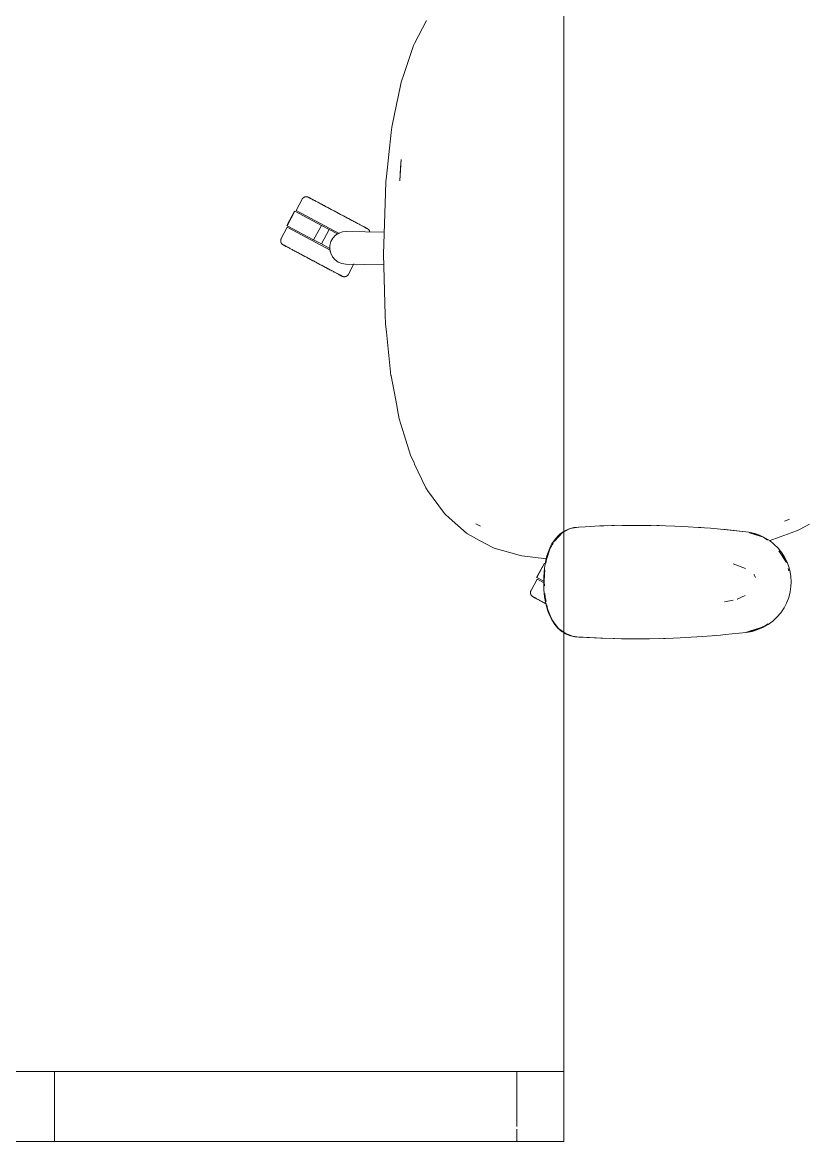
# Model space of a CAD drawing. Header units: millimetres. Extents: x 155927 to 326028, y -36033 to 97293.
# Drawn here: x 203941 to 204611, y 10694 to 11649 of the extents above; entities that cross this region are included whole.
import ezdxf

# ---------------------------------------------------------------- set-up
doc = ezdxf.new("R2010")
doc.units = ezdxf.units.MM
doc.header["$MEASUREMENT"] = 0
doc.layers.add('G-IMPT', color=8, linetype='CONTINUOUS', lineweight=9)
doc.layers.add('I-FURN', color=8, linetype='CONTINUOUS', lineweight=9)

msp = doc.modelspace()

# ---------------------------------------------------------------- linework, layer by layer
at = {"layer": 'G-IMPT'}
for p, q in [((204286.22, 11650.87), (204275.93, 11631.37)), ((204275.93, 11631.37), (204275.05, 11629.71)), ((204266.9, 11605.62), (204275.05, 11629.71)), ((204266.9, 11605.62), (204264.39, 11598.18)), ((204261.52, 11584.36), (204264.39, 11598.18)), ((204260.75, 11580.68), (204261.52, 11584.36)), ((204260.75, 11580.68), (204256.4, 11559.74)), ((204251.79, 11517.87), (204255.91, 11555.32)), ((204256.4, 11559.74), (204255.91, 11555.32)), ((204263.18, 11514.04), (204264.43, 11532.32)), ((204264.43, 11532.32), (204263.82, 11525.37)), ((204251.79, 11517.87), (204251.3, 11513.5)), ((204263.18, 11514.04), (204263.82, 11525.37)), ((204250.98, 11503.56), (204251.3, 11513.5)), ((204250.98, 11503.56), (204249.28, 11451.38)), ((204249.28, 11451.38), (204250.89, 11399.21)), ((204250.89, 11399.21), (204251.12, 11391.95)), ((204251.85, 11384.89), (204251.12, 11391.95)), ((204255.67, 11347.9), (204251.85, 11384.89)), ((204255.67, 11347.9), (204255.76, 11347.43)), ((204260.63, 11322.06), (204255.76, 11347.43)), ((204260.63, 11322.06), (204261.33, 11318.39)), ((204262.79, 11310.79), (204261.33, 11318.39)), ((204266.98, 11297.18), (204262.79, 11310.79)), ((204272.3, 11279.91), (204266.98, 11297.18)), ((204272.3, 11279.91), (204275.49, 11273.14)), ((204275.93, 11272.23), (204275.49, 11273.14)), ((204285.19, 11252.58), (204275.93, 11272.23)), ((204285.19, 11252.58), (204285.62, 11251.87)), ((204286.56, 11250.3), (204285.62, 11251.87)), ((204287.02, 11249.53), (204286.56, 11250.3)), ((204287.02, 11249.53), (204301.59, 11230.03)), ((204301.59, 11230.03), (204302.31, 11229.06)), ((204305.57, 11226.19), (204302.31, 11229.06)), ((204305.57, 11226.19), (204320.36, 11213.18)), ((204328.32, 11221.2), (204332.21, 11219.24)), ((204328.32, 11221.2), (204330.62, 11220.02)), ((204596.25, 11225.16), (204591.79, 11223.53)), ((204591.79, 11223.53), (204595.67, 11224.9)), ((204596.25, 11225.16), (204595.67, 11224.9)), ((204613.19, 11220.82), (204605.29, 11216.68)), ((204320.36, 11213.18), (204321.02, 11212.59)), ((204331.46, 11207.01), (204321.02, 11212.59)), ((204330.62, 11220.02), (204332.21, 11219.24)), ((204395.37, 11206.44), (204402.27, 11213.83)), ((204399.06, 11211.52), (204396.2, 11208.47)), ((204396.51, 11207.75), (204399.86, 11211.6)), ((204396.57, 11208.53), (204402.27, 11213.83)), ((204399.06, 11211.52), (204400.38, 11212.65)), ((204402.27, 11213.83), (204399.86, 11211.6)), ((204403.24, 11214.61), (204400.38, 11212.65)), ((204404.51, 11214.94), (204403.24, 11214.31)), ((204403.6, 11214.86), (204407.93, 11216.84)), ((204404.51, 11214.94), (204408.77, 11217.04)), ((204411.88, 11217.91), (204407.93, 11216.84)), ((204408.77, 11217.04), (204416.12, 11218.41)), ((204415.89, 11218.41), (204411.88, 11217.91)), ((204421.56, 11218.69), (204415.89, 11218.41)), ((204421.56, 11218.69), (204434.12, 11219.31)), ((204437.66, 11219.43), (204434.12, 11219.31)), ((204453.33, 11219.81), (204437.66, 11219.43)), ((204441.06, 11219.49), (204444.39, 11219.63)), ((204446.6, 11219.63), (204444.39, 11219.63)), ((204453.33, 11219.81), (204457.84, 11219.86)), ((204457.84, 11219.86), (204472.56, 11219.86)), ((204478.03, 11219.78), (204472.56, 11219.86)), ((204478.03, 11219.78), (204490.33, 11219.49)), ((204484.8, 11219.65), (204482.72, 11219.65)), ((204486.46, 11219.57), (204484.8, 11219.65)), ((204498.21, 11219.19), (204490.33, 11219.49)), ((204498.21, 11219.19), (204509.52, 11218.65)), ((204518.39, 11218.09), (204509.52, 11218.65)), ((204518.39, 11218.09), (204528.68, 11217.36)), ((204520.43, 11217.96), (204518.53, 11218.05)), ((204520.43, 11217.96), (204521.85, 11217.82)), ((204540.07, 11216.38), (204528.68, 11217.36)), ((204561.51, 11214.03), (204538.56, 11216.48)), ((204538.56, 11216.48), (204558.69, 11214.36)), ((204561.51, 11214.03), (204540.07, 11216.38)), ((204561.51, 11214.03), (204558.69, 11214.36)), ((204561.51, 11214.03), (204566.47, 11212.87)), ((204561.59, 11213.81), (204564.64, 11213.23)), ((204573.86, 11209.63), (204562.01, 11213.44)), ((204571.16, 11210.53), (204562.01, 11213.44)), ((204564.64, 11213.23), (204573.86, 11209.63)), ((204570.6, 11211.42), (204566.47, 11212.87)), ((204575.19, 11209.23), (204570.6, 11211.42)), ((204578.62, 11206.62), (204597.56, 11213.57)), ((204597.56, 11213.57), (204603.53, 11215.76)), ((204605.29, 11216.68), (204603.53, 11215.76)), ((204342.69, 11200.99), (204331.46, 11207.01)), ((204390.74, 11199.01), (204392.95, 11203.65)), ((204391.6, 11200.23), (204393.07, 11202.68)), ((204392.95, 11203.65), (204393.75, 11205.02)), ((204393.35, 11203.15), (204394.21, 11204.59)), ((204396.2, 11208.47), (204393.75, 11205.02)), ((204394.68, 11205.38), (204396.57, 11208.53)), ((204395.37, 11206.44), (204396.19, 11207.39)), ((204573.86, 11209.63), (204571.16, 11210.53)), ((204573.86, 11209.63), (204577.44, 11207.21)), ((204575.19, 11209.23), (204579.51, 11206.5)), ((204582.82, 11203.88), (204579.51, 11206.5)), ((204586.42, 11200.33), (204582.82, 11203.88)), ((204343.81, 11200.4), (204342.69, 11200.99)), ((204365.15, 11194.39), (204343.81, 11200.4)), ((204365.15, 11194.39), (204367.41, 11193.75)), ((204388.69, 11191.34), (204367.41, 11193.75)), ((204389, 11193.92), (204388.02, 11189.99)), ((204388.57, 11190.83), (204391.6, 11200.23)), ((204389, 11193.92), (204390.74, 11199.01)), ((204586.42, 11200.33), (204589.61, 11196.36)), ((204593.47, 11188.2), (204587.15, 11198.15)), ((204591.31, 11191.88), (204587.15, 11198.15)), ((204591.88, 11192.81), (204589.61, 11196.36)), ((204593.47, 11188.2), (204591.31, 11191.88)), ((204594.12, 11188.3), (204591.88, 11192.81)), ((204386.33, 11175.92), (204386.9, 11183.23)), ((204388.02, 11189.99), (204386.9, 11183.23)), ((204388.11, 11187.54), (204388.57, 11190.83)), ((204547.99, 11187.13), (204558.42, 11182.98)), ((204594.12, 11188.3), (204595.83, 11183.53)), ((204595.03, 11183.09), (204595.65, 11181.06)), ((204596.4, 11181.4), (204595.83, 11183.53)), ((204386.33, 11175.92), (204386.24, 11171.41)), ((204386.85, 11178.58), (204386.62, 11171.41)), ((204386.85, 11178.58), (204387.24, 11181.36)), ((204565.94, 11177.46), (204565.64, 11177.91)), ((204566.96, 11175.24), (204565.94, 11177.46)), ((204597.27, 11176.45), (204596.4, 11181.4)), ((204597.57, 11171.41), (204597.27, 11176.45)), ((204386.24, 11171.41), (204386.42, 11165.07)), ((204386.99, 11158.92), (204386.42, 11165.07)), ((204386.81, 11168.3), (204386.62, 11171.41)), ((204596.75, 11163.05), (204595.49, 11158.18)), ((204596.75, 11163.05), (204597.4, 11167.56)), ((204597.57, 11171.41), (204597.4, 11167.56)), ((204386.99, 11158.92), (204387.99, 11152.99)), ((204387.4, 11158.58), (204387.2, 11161.79)), ((204388.17, 11154.83), (204387.4, 11158.58)), ((204540.49, 11154.43), (204547.93, 11156)), ((204558.32, 11160.03), (204551.54, 11156.76)), ((204551.82, 11156.84), (204551.54, 11156.76)), ((204591.47, 11149.31), (204593.66, 11153.47)), ((204593.66, 11153.47), (204595.49, 11158.18)), ((204389.42, 11147.51), (204387.99, 11152.99)), ((204389.44, 11148.62), (204388.73, 11152.09)), ((204389.42, 11147.51), (204391, 11143.18)), ((204389.44, 11148.62), (204391.77, 11143)), ((204588.64, 11145.14), (204585.31, 11141.31)), ((204591.47, 11149.31), (204588.64, 11145.14)), ((204392.99, 11139.1), (204391, 11143.18)), ((204393.61, 11138.61), (204391.77, 11143)), ((204392.99, 11139.1), (204395.64, 11135.05)), ((204398.83, 11131.82), (204393.61, 11138.61)), ((204395.64, 11135.05), (204398.31, 11132.02)), ((204573.35, 11132.63), (204577.79, 11135.14)), ((204577.84, 11135.83), (204575.73, 11134.24)), ((204581.88, 11138.14), (204577.79, 11135.14)), ((204581.88, 11138.14), (204585.31, 11141.31)), ((204402.05, 11128.94), (204398.31, 11132.02)), ((204402.7, 11128.95), (204398.83, 11131.82)), ((204403.24, 11128.26), (204402.05, 11128.94)), ((204404.45, 11127.65), (204403.24, 11128.55)), ((204405.48, 11126.98), (204403.24, 11128.26)), ((204410.65, 11125.24), (204404.45, 11127.65)), ((204405.48, 11126.98), (204409.12, 11125.59)), ((204410.47, 11125.22), (204409.12, 11125.59)), ((204410.47, 11125.22), (204412.86, 11124.78)), ((204410.65, 11125.24), (204414.49, 11124.66)), ((204414.51, 11124.52), (204412.86, 11124.78)), ((204522.09, 11124.96), (204517.01, 11124.63)), ((204522.09, 11124.96), (204537.15, 11126.21)), ((204530.28, 11125.61), (204531.95, 11125.78)), ((204537.15, 11126.21), (204541.28, 11126.55)), ((204541.28, 11126.55), (204559.21, 11128.46)), ((204558.69, 11128.46), (204571.16, 11132.29)), ((204558.69, 11128.46), (204562.01, 11129.38)), ((204559.21, 11128.46), (204564.25, 11129.35)), ((204567.66, 11130.5), (204559.26, 11128.59)), ((204571.16, 11132.29), (204562.01, 11129.38)), ((204569.11, 11130.82), (204564.25, 11129.35)), ((204567.66, 11130.5), (204575.73, 11134.24)), ((204573.35, 11132.63), (204569.11, 11130.82)), ((204435.08, 11123.47), (204414.51, 11124.52)), ((204436.29, 11123.44), (204414.51, 11124.52)), ((204414.51, 11124.52), (204416.12, 11124.41)), ((204436.29, 11123.44), (204416.12, 11124.41)), ((204456.48, 11122.97), (204435.08, 11123.47)), ((204446.65, 11123.13), (204435.08, 11123.47)), ((204435.08, 11123.47), (204436.29, 11123.44)), ((204456.48, 11122.97), (204436.29, 11123.44)), ((204476.67, 11123.02), (204446.65, 11123.13)), ((204456.48, 11122.97), (204446.65, 11123.13)), ((204446.65, 11123.13), (204465.87, 11122.93)), ((204454.44, 11122.99), (204452.53, 11123.06)), ((204456.48, 11123.01), (204454.44, 11122.99)), ((204476.67, 11123.02), (204456.48, 11122.97)), ((204476.67, 11123.02), (204465.87, 11122.93)), ((204476.67, 11123.02), (204485.08, 11123.18)), ((204496.84, 11123.57), (204485.08, 11123.18)), ((204490.02, 11123.32), (204488.52, 11123.31)), ((204491.96, 11123.43), (204490.02, 11123.32)), ((204496.84, 11123.57), (204502.87, 11123.82)), ((204517.01, 11124.63), (204502.87, 11123.82))]:
    msp.add_line(p, q, dxfattribs=at)
at = {"layer": 'I-FURN'}
for p, q in [((204403.24, 10693.61), (204403.24, 12093.61)), ((204403.24, 12093.61), (204403.24, 10693.61)), ((204179.82, 11498.31), (204174.67, 11488.62)), ((204179.82, 11498.31), (204179.9, 11498.45)), ((204179.9, 11498.45), (204179.99, 11498.58)), ((204179.99, 11498.58), (204180.08, 11498.72)), ((204180.08, 11498.72), (204180.17, 11498.85)), ((204180.17, 11498.85), (204180.27, 11498.97)), ((204180.27, 11498.97), (204180.38, 11499.1)), ((204180.38, 11499.1), (204180.49, 11499.22)), ((204180.49, 11499.22), (204180.6, 11499.33)), ((204180.6, 11499.33), (204180.72, 11499.44)), ((204180.72, 11499.44), (204180.84, 11499.54)), ((204180.84, 11499.54), (204180.97, 11499.64)), ((204180.97, 11499.64), (204181.1, 11499.74)), ((204181.1, 11499.74), (204181.23, 11499.82)), ((204181.23, 11499.82), (204181.37, 11499.91)), ((204181.37, 11499.91), (204181.51, 11499.98)), ((204181.51, 11499.98), (204181.66, 11500.06)), ((204181.66, 11500.06), (204181.81, 11500.12)), ((204181.81, 11500.12), (204181.96, 11500.18)), ((204181.96, 11500.18), (204182.11, 11500.24)), ((204182.11, 11500.24), (204182.26, 11500.28)), ((204182.26, 11500.28), (204182.42, 11500.33)), ((204182.42, 11500.33), (204182.57, 11500.36)), ((204182.57, 11500.36), (204182.73, 11500.39)), ((204182.73, 11500.39), (204182.89, 11500.41)), ((204182.89, 11500.41), (204183.05, 11500.43)), ((204183.05, 11500.43), (204183.21, 11500.44)), ((204183.21, 11500.44), (204183.37, 11500.44)), ((204183.37, 11500.44), (204183.54, 11500.44)), ((204183.54, 11500.44), (204183.7, 11500.43)), ((204183.7, 11500.43), (204183.86, 11500.42)), ((204183.86, 11500.42), (204184.02, 11500.39)), ((204184.02, 11500.39), (204184.18, 11500.37)), ((204184.18, 11500.37), (204184.33, 11500.33)), ((204184.33, 11500.33), (204184.49, 11500.29)), ((204184.49, 11500.29), (204184.64, 11500.24)), ((204184.64, 11500.24), (204184.79, 11500.19)), ((204184.79, 11500.19), (204184.94, 11500.13)), ((204184.94, 11500.13), (204185.09, 11500.06)), ((204185.09, 11500.06), (204185.24, 11499.99)), ((204185.24, 11499.99), (204185.27, 11499.97)), ((204185.27, 11499.97), (204185.3, 11499.96)), ((204185.28, 11499.97), (204185.27, 11499.97)), ((204185.32, 11499.95), (204185.28, 11499.97)), ((204185.3, 11499.96), (204185.36, 11499.93)), ((204185.4, 11499.9), (204185.32, 11499.95)), ((204185.36, 11499.93), (204185.46, 11499.88)), ((204185.53, 11499.84), (204185.4, 11499.9)), ((204185.46, 11499.88), (204185.6, 11499.8)), ((204185.69, 11499.75), (204185.53, 11499.84)), ((204185.6, 11499.8), (204185.78, 11499.71)), ((204185.89, 11499.65), (204185.69, 11499.75)), ((204185.78, 11499.71), (204186, 11499.59)), ((204186.13, 11499.52), (204185.89, 11499.65)), ((204186, 11499.59), (204186.25, 11499.45)), ((204186.41, 11499.37), (204186.13, 11499.52)), ((204186.25, 11499.45), (204186.55, 11499.29)), ((204186.73, 11499.2), (204186.41, 11499.37)), ((204186.55, 11499.29), (204186.89, 11499.12)), ((204187.08, 11499.01), (204186.73, 11499.2)), ((204186.89, 11499.12), (204187.26, 11498.92)), ((204187.48, 11498.8), (204187.08, 11499.01)), ((204187.26, 11498.92), (204187.67, 11498.7)), ((204187.91, 11498.57), (204187.48, 11498.8)), ((204187.67, 11498.7), (204188.12, 11498.46)), ((204188.37, 11498.33), (204187.91, 11498.57)), ((204188.12, 11498.46), (204188.6, 11498.21)), ((204188.87, 11498.06), (204188.37, 11498.33)), ((204188.6, 11498.21), (204189.11, 11497.93)), ((204189.41, 11497.77), (204188.87, 11498.06)), ((204189.11, 11497.93), (204189.67, 11497.64)), ((204189.98, 11497.47), (204189.41, 11497.77)), ((204189.67, 11497.64), (204190.25, 11497.33)), ((204190.58, 11497.15), (204189.98, 11497.47)), ((204173.38, 11488.18), (204166.81, 11475.81)), ((204166.98, 11475.72), (204173.55, 11488.08)), ((204173.55, 11488.08), (204196.26, 11476.01)), ((204211.42, 11469.08), (204174.67, 11488.62)), ((204191.21, 11496.82), (204190.58, 11497.15)), ((204191.88, 11496.46), (204191.21, 11496.82)), ((204192.57, 11496.09), (204191.88, 11496.46)), ((204193.29, 11495.71), (204192.57, 11496.09)), ((204194.04, 11495.31), (204193.29, 11495.71)), ((204194.82, 11494.9), (204194.04, 11495.31)), ((204195.62, 11494.47), (204194.82, 11494.9)), ((204196.44, 11494.03), (204195.62, 11494.47)), ((204196, 11494.27), (204196.83, 11493.83)), ((204197.29, 11493.58), (204196.44, 11494.03)), ((204196.83, 11493.83), (204197.69, 11493.37)), ((204198.16, 11493.12), (204197.29, 11493.58)), ((204197.69, 11493.37), (204198.56, 11492.91)), ((204199.05, 11492.65), (204198.16, 11493.12)), ((204198.56, 11492.91), (204199.46, 11492.43)), ((204199.95, 11492.17), (204199.05, 11492.65)), ((204199.46, 11492.43), (204200.37, 11491.94)), ((204200.87, 11491.68), (204199.95, 11492.17)), ((204200.37, 11491.94), (204201.3, 11491.45)), ((204201.81, 11491.18), (204200.87, 11491.68)), ((204201.3, 11491.45), (204202.25, 11490.95)), ((204202.76, 11490.67), (204201.81, 11491.18)), ((204202.25, 11490.95), (204203.2, 11490.44)), ((204203.73, 11490.16), (204202.76, 11490.67)), ((204203.2, 11490.44), (204204.17, 11489.92)), ((204204.7, 11489.64), (204203.73, 11490.16)), ((204204.17, 11489.92), (204205.15, 11489.4)), ((204205.68, 11489.12), (204204.7, 11489.64)), ((204205.15, 11489.4), (204206.14, 11488.88)), ((204206.68, 11488.59), (204205.68, 11489.12)), ((204206.14, 11488.88), (204207.13, 11488.35)), ((204207.67, 11488.06), (204206.68, 11488.59)), ((204207.13, 11488.35), (204208.13, 11487.82)), ((204208.67, 11487.53), (204207.67, 11488.06)), ((204208.13, 11487.82), (204209.14, 11487.29)), ((204209.68, 11487), (204208.67, 11487.53)), ((204209.14, 11487.29), (204210.14, 11486.75)), ((204210.68, 11486.46), (204209.68, 11487)), ((204210.14, 11486.75), (204211.15, 11486.22)), ((204211.69, 11485.93), (204210.68, 11486.46)), ((204211.15, 11486.22), (204212.15, 11485.68)), ((204212.69, 11485.39), (204211.69, 11485.93)), ((204212.15, 11485.68), (204213.15, 11485.15)), ((204213.69, 11484.86), (204212.69, 11485.39)), ((204213.15, 11485.15), (204214.15, 11484.62)), ((204214.68, 11484.33), (204213.69, 11484.86)), ((204214.15, 11484.62), (204215.14, 11484.09)), ((204215.67, 11483.81), (204214.68, 11484.33)), ((204215.14, 11484.09), (204216.12, 11483.57)), ((204216.65, 11483.29), (204215.67, 11483.81)), ((204216.12, 11483.57), (204217.1, 11483.05)), ((204217.62, 11482.77), (204216.65, 11483.29)), ((204217.1, 11483.05), (204218.06, 11482.54)), ((204218.58, 11482.27), (204217.62, 11482.77)), ((204218.06, 11482.54), (204219.01, 11482.03)), ((204219.52, 11481.76), (204218.58, 11482.27)), ((204219.01, 11482.03), (204219.95, 11481.53)), ((204220.45, 11481.27), (204219.52, 11481.76)), ((204219.95, 11481.53), (204220.87, 11481.04)), ((204221.36, 11480.78), (204220.45, 11481.27)), ((204220.87, 11481.04), (204221.78, 11480.56)), ((204222.26, 11480.31), (204221.36, 11480.78)), ((204223.14, 11479.84), (204222.26, 11480.31)), ((204223.99, 11479.38), (204223.14, 11479.84)), ((204224.83, 11478.94), (204223.99, 11479.38)), ((204225.64, 11478.51), (204224.83, 11478.94)), ((204226.43, 11478.09), (204225.64, 11478.51)), ((204167.16, 11474.49), (204162.01, 11464.81)), ((204189.69, 11463.65), (204166.98, 11475.72)), ((204203.88, 11454.97), (204167.16, 11474.49)), ((204189.69, 11463.65), (204196.26, 11476.01)), ((204196.26, 11476.01), (204202.9, 11472.48)), ((204196.33, 11460.12), (204202.9, 11472.48)), ((204202.9, 11472.48), (204210.05, 11468.68)), ((204208.37, 11467.54), (204211.17, 11469.41)), ((204211.17, 11469.41), (204214.35, 11470.55)), ((204214.35, 11470.55), (204217.7, 11470.9)), ((204217.7, 11470.9), (204249.9, 11470.34)), ((204227.19, 11477.69), (204226.43, 11478.09)), ((204227.93, 11477.29), (204227.19, 11477.69)), ((204228.63, 11476.92), (204227.93, 11477.29)), ((204229.31, 11476.56), (204228.63, 11476.92)), ((204229.96, 11476.21), (204229.31, 11476.56)), ((204230.57, 11475.89), (204229.96, 11476.21)), ((204231.16, 11475.58), (204230.57, 11475.89)), ((204230.85, 11475.74), (204231.42, 11475.44)), ((204231.71, 11475.28), (204231.16, 11475.58)), ((204231.42, 11475.44), (204231.95, 11475.15)), ((204232.23, 11475.01), (204231.71, 11475.28)), ((204231.95, 11475.15), (204232.45, 11474.89)), ((204232.71, 11474.75), (204232.23, 11475.01)), ((204232.45, 11474.89), (204232.92, 11474.64)), ((204233.16, 11474.51), (204232.71, 11474.75)), ((204232.92, 11474.64), (204233.35, 11474.41)), ((204233.57, 11474.3), (204233.16, 11474.51)), ((204233.35, 11474.41), (204233.74, 11474.2)), ((204233.94, 11474.1), (204233.57, 11474.3)), ((204233.74, 11474.2), (204234.1, 11474.01)), ((204234.27, 11473.92), (204233.94, 11474.1)), ((204234.1, 11474.01), (204234.41, 11473.84)), ((204234.57, 11473.76), (204234.27, 11473.92)), ((204234.41, 11473.84), (204234.69, 11473.7)), ((204234.83, 11473.62), (204234.57, 11473.76)), ((204234.69, 11473.7), (204234.93, 11473.57)), ((204235.05, 11473.51), (204234.83, 11473.62)), ((204234.93, 11473.57), (204235.14, 11473.46)), ((204235.23, 11473.41), (204235.05, 11473.51)), ((204235.14, 11473.46), (204235.3, 11473.37)), ((204235.37, 11473.34), (204235.23, 11473.41)), ((204235.3, 11473.37), (204235.42, 11473.31)), ((204235.47, 11473.28), (204235.37, 11473.34)), ((204235.42, 11473.31), (204235.5, 11473.27)), ((204235.53, 11473.25), (204235.47, 11473.28)), ((204235.5, 11473.27), (204235.54, 11473.24)), ((204235.55, 11473.24), (204235.53, 11473.25)), ((204235.54, 11473.24), (204235.55, 11473.24)), ((204235.55, 11473.24), (204235.69, 11473.16)), ((204235.69, 11473.16), (204235.83, 11473.08)), ((204235.83, 11473.08), (204235.96, 11472.99)), ((204235.96, 11472.99), (204236.09, 11472.89)), ((204236.09, 11472.89), (204236.22, 11472.79)), ((204236.22, 11472.79), (204236.34, 11472.69)), ((204236.34, 11472.69), (204236.46, 11472.58)), ((204236.46, 11472.58), (204236.57, 11472.46)), ((204236.57, 11472.46), (204236.68, 11472.35)), ((204236.68, 11472.35), (204236.79, 11472.22)), ((204236.79, 11472.22), (204236.88, 11472.1)), ((204236.88, 11472.1), (204236.98, 11471.96)), ((204236.98, 11471.96), (204237.07, 11471.83)), ((204237.07, 11471.83), (204237.15, 11471.69)), ((204237.15, 11471.69), (204237.23, 11471.55)), ((204237.23, 11471.55), (204237.3, 11471.41)), ((204237.3, 11471.41), (204237.37, 11471.26)), ((204237.37, 11471.26), (204237.43, 11471.11)), ((204237.43, 11471.11), (204237.48, 11470.96)), ((204237.48, 11470.96), (204237.53, 11470.8)), ((204237.53, 11470.8), (204237.57, 11470.65)), ((204237.57, 11470.65), (204237.61, 11470.49)), ((204161.54, 11463.07), (204161.55, 11463.23)), ((204161.54, 11462.91), (204161.54, 11463.07)), ((204161.54, 11462.75), (204161.54, 11462.91)), ((204161.55, 11462.58), (204161.54, 11462.75)), ((204161.55, 11463.23), (204161.57, 11463.39)), ((204161.57, 11462.42), (204161.55, 11462.58)), ((204161.57, 11463.39), (204161.59, 11463.55)), ((204161.59, 11462.26), (204161.57, 11462.42)), ((204161.59, 11463.55), (204161.62, 11463.71)), ((204161.62, 11462.11), (204161.59, 11462.26)), ((204161.62, 11463.71), (204161.65, 11463.86)), ((204161.66, 11461.95), (204161.62, 11462.11)), ((204161.65, 11463.86), (204161.7, 11464.02)), ((204161.7, 11461.79), (204161.66, 11461.95)), ((204161.7, 11464.02), (204161.74, 11464.17)), ((204161.75, 11461.64), (204161.7, 11461.79)), ((204161.74, 11464.17), (204161.8, 11464.33)), ((204161.8, 11461.49), (204161.75, 11461.64)), ((204161.8, 11464.33), (204161.86, 11464.48)), ((204161.86, 11461.34), (204161.8, 11461.49)), ((204161.86, 11464.48), (204161.92, 11464.62)), ((204161.93, 11461.19), (204161.86, 11461.34)), ((204161.92, 11464.62), (204161.99, 11464.77)), ((204162, 11461.05), (204161.93, 11461.19)), ((204161.99, 11464.77), (204162.01, 11464.81)), ((204162.08, 11460.91), (204162, 11461.05)), ((204162.16, 11460.77), (204162.08, 11460.91)), ((204162.25, 11460.63), (204162.16, 11460.77)), ((204162.34, 11460.5), (204162.25, 11460.63)), ((204162.44, 11460.37), (204162.34, 11460.5)), ((204162.55, 11460.25), (204162.44, 11460.37)), ((204162.66, 11460.13), (204162.55, 11460.25)), ((204162.77, 11460.02), (204162.66, 11460.13)), ((204162.89, 11459.91), (204162.77, 11460.02)), ((204163.01, 11459.8), (204162.89, 11459.91)), ((204163.14, 11459.7), (204163.01, 11459.8)), ((204163.27, 11459.61), (204163.14, 11459.7)), ((204163.4, 11459.52), (204163.27, 11459.61)), ((204163.54, 11459.44), (204163.4, 11459.52)), ((204163.68, 11459.36), (204163.54, 11459.44)), ((204163.69, 11459.35), (204163.68, 11459.36)), ((204163.68, 11459.36), (204163.7, 11459.35)), ((204163.73, 11459.33), (204163.69, 11459.35)), ((204163.7, 11459.35), (204163.76, 11459.31)), ((204163.81, 11459.29), (204163.73, 11459.33)), ((204163.76, 11459.31), (204163.86, 11459.26)), ((204163.93, 11459.22), (204163.81, 11459.29)), ((204163.86, 11459.26), (204164, 11459.19)), ((204196.33, 11460.12), (204189.69, 11463.65)), ((204203.47, 11456.32), (204196.33, 11460.12)), ((204203.6, 11458.83), (204204.47, 11462.1)), ((204204.47, 11462.1), (204206.09, 11465.05)), ((204206.09, 11465.05), (204208.37, 11467.54)), ((204164.09, 11459.14), (204163.93, 11459.22)), ((204164, 11459.19), (204164.18, 11459.09)), ((204164.29, 11459.03), (204164.09, 11459.14)), ((204164.18, 11459.09), (204164.4, 11458.97)), ((204164.53, 11458.9), (204164.29, 11459.03)), ((204164.4, 11458.97), (204164.66, 11458.84)), ((204164.81, 11458.75), (204164.53, 11458.9)), ((204164.66, 11458.84), (204164.96, 11458.68)), ((204165.13, 11458.58), (204164.81, 11458.75)), ((204164.96, 11458.68), (204165.29, 11458.5)), ((204165.49, 11458.4), (204165.13, 11458.58)), ((204165.29, 11458.5), (204165.66, 11458.3)), ((204165.88, 11458.19), (204165.49, 11458.4)), ((204165.66, 11458.3), (204166.07, 11458.08)), ((204166.31, 11457.96), (204165.88, 11458.19)), ((204166.07, 11458.08), (204166.52, 11457.85)), ((204166.78, 11457.71), (204166.31, 11457.96)), ((204166.52, 11457.85), (204167, 11457.59)), ((204167.28, 11457.44), (204166.78, 11457.71)), ((204167, 11457.59), (204167.52, 11457.32)), ((204167.81, 11457.16), (204167.28, 11457.44)), ((204167.52, 11457.32), (204168.07, 11457.02)), ((204168.38, 11456.86), (204167.81, 11457.16)), ((204168.07, 11457.02), (204168.65, 11456.71)), ((204168.65, 11456.71), (204169.27, 11456.38)), ((204169.27, 11456.38), (204169.92, 11456.04)), ((204169.92, 11456.04), (204170.6, 11455.68)), ((204170.6, 11455.68), (204171.3, 11455.3)), ((204171.3, 11455.3), (204172.04, 11454.91)), ((204172.04, 11454.91), (204172.8, 11454.51)), ((204172.8, 11454.51), (204173.59, 11454.09)), ((204173.59, 11454.09), (204174.4, 11453.66)), ((204174.4, 11453.66), (204175.23, 11453.21)), ((204175.23, 11453.21), (204176.09, 11452.76)), ((204176.09, 11452.76), (204176.97, 11452.29)), ((204176.97, 11452.29), (204177.86, 11451.81)), ((204178.36, 11451.55), (204177.45, 11452.03)), ((204177.86, 11451.81), (204178.78, 11451.33)), ((204179.28, 11451.06), (204178.36, 11451.55)), ((204178.78, 11451.33), (204179.71, 11450.83)), ((204180.22, 11450.56), (204179.28, 11451.06)), ((204179.71, 11450.83), (204180.65, 11450.33)), ((204181.17, 11450.06), (204180.22, 11450.56)), ((204180.65, 11450.33), (204181.61, 11449.82)), ((204182.13, 11449.55), (204181.17, 11450.06)), ((204181.61, 11449.82), (204182.58, 11449.31)), ((204203.54, 11455.46), (204203.6, 11458.83)), ((204204.29, 11452.17), (204203.54, 11455.46)), ((204205.81, 11449.16), (204204.29, 11452.17)), ((204183.11, 11449.03), (204182.13, 11449.55)), ((204182.58, 11449.31), (204183.56, 11448.79)), ((204184.09, 11448.5), (204183.11, 11449.03)), ((204183.56, 11448.79), (204184.54, 11448.26)), ((204185.08, 11447.98), (204184.09, 11448.5)), ((204184.54, 11448.26), (204185.54, 11447.73)), ((204186.08, 11447.45), (204185.08, 11447.98)), ((204185.54, 11447.73), (204186.54, 11447.2)), ((204187.08, 11446.92), (204186.08, 11447.45)), ((204186.54, 11447.2), (204187.54, 11446.67)), ((204188.08, 11446.38), (204187.08, 11446.92)), ((204187.54, 11446.67), (204188.55, 11446.14)), ((204189.09, 11445.85), (204188.08, 11446.38)), ((204188.55, 11446.14), (204189.55, 11445.6)), ((204190.09, 11445.31), (204189.09, 11445.85)), ((204189.55, 11445.6), (204190.55, 11445.07)), ((204191.1, 11444.78), (204190.09, 11445.31)), ((204190.55, 11445.07), (204191.56, 11444.53)), ((204192.1, 11444.25), (204191.1, 11444.78)), ((204191.56, 11444.53), (204192.55, 11444)), ((204193.09, 11443.72), (204192.1, 11444.25)), ((204192.55, 11444), (204193.54, 11443.48)), ((204194.08, 11443.19), (204193.09, 11443.72)), ((204193.54, 11443.48), (204194.53, 11442.95)), ((204195.05, 11442.67), (204194.08, 11443.19)), ((204194.53, 11442.95), (204195.5, 11442.44)), ((204196.02, 11442.16), (204195.05, 11442.67)), ((204195.5, 11442.44), (204196.47, 11441.92)), ((204196.98, 11441.65), (204196.02, 11442.16)), ((204196.47, 11441.92), (204197.42, 11441.42)), ((204197.93, 11441.15), (204196.98, 11441.65)), ((204197.42, 11441.42), (204198.35, 11440.92)), ((204198.85, 11440.65), (204197.93, 11441.15)), ((204198.35, 11440.92), (204199.28, 11440.43)), ((204199.77, 11440.17), (204198.85, 11440.65)), ((204199.28, 11440.43), (204200.18, 11439.95)), ((204200.66, 11439.69), (204199.77, 11440.17)), ((204208, 11446.6), (204205.81, 11449.16)), ((204210.74, 11444.63), (204208, 11446.6)), ((204213.88, 11443.38), (204210.74, 11444.63)), ((204217.22, 11442.91), (204213.88, 11443.38)), ((204249.56, 11442.35), (204217.22, 11442.91)), ((204219.4, 11434.29), (204224.11, 11443.13)), ((204200.18, 11439.95), (204201.07, 11439.48)), ((204201.54, 11439.22), (204200.66, 11439.69)), ((204201.07, 11439.48), (204201.94, 11439.01)), ((204202.4, 11438.77), (204201.54, 11439.22)), ((204201.94, 11439.01), (204202.79, 11438.56)), ((204203.23, 11438.33), (204202.4, 11438.77)), ((204202.79, 11438.56), (204203.61, 11438.13)), ((204203.61, 11438.13), (204204.41, 11437.7)), ((204204.41, 11437.7), (204205.19, 11437.29)), ((204205.19, 11437.29), (204205.94, 11436.89)), ((204205.94, 11436.89), (204206.66, 11436.5)), ((204206.66, 11436.5), (204207.35, 11436.14)), ((204207.35, 11436.14), (204208.02, 11435.78)), ((204208.02, 11435.78), (204208.65, 11435.45)), ((204208.65, 11435.45), (204209.25, 11435.13)), ((204209.56, 11434.96), (204208.98, 11435.27)), ((204209.25, 11435.13), (204209.82, 11434.82)), ((204210.11, 11434.67), (204209.56, 11434.96)), ((204209.82, 11434.82), (204210.36, 11434.54)), ((204210.63, 11434.39), (204210.11, 11434.67)), ((204210.36, 11434.54), (204210.86, 11434.27)), ((204211.11, 11434.14), (204210.63, 11434.39)), ((204210.86, 11434.27), (204211.32, 11434.02)), ((204211.56, 11433.9), (204211.11, 11434.14)), ((204211.32, 11434.02), (204211.75, 11433.8)), ((204211.97, 11433.68), (204211.56, 11433.9)), ((204211.75, 11433.8), (204212.15, 11433.59)), ((204212.34, 11433.48), (204211.97, 11433.68)), ((204212.15, 11433.59), (204212.5, 11433.4)), ((204212.68, 11433.3), (204212.34, 11433.48)), ((204212.5, 11433.4), (204212.82, 11433.23)), ((204212.97, 11433.15), (204212.68, 11433.3)), ((204212.82, 11433.23), (204213.1, 11433.08)), ((204213.23, 11433.01), (204212.97, 11433.15)), ((204213.1, 11433.08), (204213.34, 11432.95)), ((204213.45, 11432.89), (204213.23, 11433.01)), ((204213.34, 11432.95), (204213.54, 11432.84)), ((204213.63, 11432.8), (204213.45, 11432.89)), ((204213.54, 11432.84), (204213.7, 11432.76)), ((204213.77, 11432.72), (204213.63, 11432.8)), ((204213.7, 11432.76), (204213.82, 11432.69)), ((204213.87, 11432.67), (204213.77, 11432.72)), ((204213.82, 11432.69), (204213.91, 11432.65)), ((204213.93, 11432.64), (204213.87, 11432.67)), ((204213.91, 11432.65), (204213.95, 11432.63)), ((204213.95, 11432.63), (204213.93, 11432.64)), ((204213.99, 11432.6), (204213.95, 11432.63)), ((204213.95, 11432.63), (204213.95, 11432.63)), ((204214.14, 11432.53), (204213.99, 11432.6)), ((204214.28, 11432.47), (204214.14, 11432.53)), ((204214.43, 11432.41), (204214.28, 11432.47)), ((204214.59, 11432.36), (204214.43, 11432.41)), ((204214.74, 11432.31), (204214.59, 11432.36)), ((204214.9, 11432.27), (204214.74, 11432.31)), ((204215.05, 11432.23), (204214.9, 11432.27)), ((204215.21, 11432.2), (204215.05, 11432.23)), ((204215.37, 11432.18), (204215.21, 11432.2)), ((204215.53, 11432.17), (204215.37, 11432.18)), ((204215.69, 11432.16), (204215.53, 11432.17)), ((204215.85, 11432.15), (204215.69, 11432.16)), ((204216.02, 11432.16), (204215.85, 11432.15)), ((204216.18, 11432.17), (204216.02, 11432.16)), ((204216.34, 11432.18), (204216.18, 11432.17)), ((204216.5, 11432.21), (204216.34, 11432.18)), ((204216.65, 11432.24), (204216.5, 11432.21)), ((204216.81, 11432.27), (204216.65, 11432.24)), ((204216.97, 11432.31), (204216.81, 11432.27)), ((204217.12, 11432.36), (204216.97, 11432.31)), ((204217.27, 11432.41), (204217.12, 11432.36)), ((204217.42, 11432.47), (204217.27, 11432.41)), ((204217.57, 11432.54), (204217.42, 11432.47)), ((204217.71, 11432.61), (204217.57, 11432.54)), ((204217.86, 11432.69), (204217.71, 11432.61)), ((204217.99, 11432.77), (204217.86, 11432.69)), ((204218.13, 11432.86), (204217.99, 11432.77)), ((204218.26, 11432.96), (204218.13, 11432.86)), ((204218.39, 11433.06), (204218.26, 11432.96)), ((204218.51, 11433.16), (204218.39, 11433.06)), ((204218.63, 11433.27), (204218.51, 11433.16)), ((204218.74, 11433.38), (204218.63, 11433.27)), ((204218.85, 11433.5), (204218.74, 11433.38)), ((204218.96, 11433.62), (204218.85, 11433.5)), ((204219.06, 11433.75), (204218.96, 11433.62)), ((204219.15, 11433.88), (204219.06, 11433.75)), ((204219.24, 11434.01), (204219.15, 11433.88)), ((204219.33, 11434.15), (204219.24, 11434.01)), ((204219.4, 11434.29), (204219.33, 11434.15)), ((204386.74, 11187.63), (204380.17, 11175.27)), ((204380.34, 11175.18), (204386.91, 11187.54)), ((204386.91, 11187.54), (204387, 11187.49)), ((204380.52, 11173.95), (204375.37, 11164.26)), ((204385.63, 11172.36), (204380.34, 11175.18)), ((204386.15, 11170.95), (204380.52, 11173.95)), ((204374.93, 11162.84), (204374.95, 11163)), ((204374.95, 11163), (204374.98, 11163.16)), ((204374.98, 11163.16), (204375.01, 11163.32)), ((204375.01, 11163.32), (204375.05, 11163.48)), ((204375.05, 11163.48), (204375.1, 11163.63)), ((204375.1, 11163.63), (204375.16, 11163.78)), ((204375.16, 11163.78), (204375.21, 11163.93)), ((204375.21, 11163.93), (204375.28, 11164.08)), ((204375.28, 11164.08), (204375.35, 11164.22)), ((204375.35, 11164.22), (204375.37, 11164.26)), ((204374.9, 11162.52), (204374.91, 11162.68)), ((204374.9, 11162.36), (204374.9, 11162.52)), ((204374.9, 11162.2), (204374.9, 11162.36)), ((204374.91, 11162.04), (204374.9, 11162.2)), ((204374.91, 11162.68), (204374.93, 11162.84)), ((204374.93, 11161.88), (204374.91, 11162.04)), ((204374.95, 11161.72), (204374.93, 11161.88)), ((204374.98, 11161.56), (204374.95, 11161.72)), ((204375.02, 11161.4), (204374.98, 11161.56)), ((204375.06, 11161.25), (204375.02, 11161.4)), ((204375.11, 11161.09), (204375.06, 11161.25)), ((204375.16, 11160.94), (204375.11, 11161.09)), ((204375.22, 11160.79), (204375.16, 11160.94)), ((204375.29, 11160.65), (204375.22, 11160.79)), ((204375.36, 11160.5), (204375.29, 11160.65)), ((204375.44, 11160.36), (204375.36, 11160.5)), ((204375.52, 11160.22), (204375.44, 11160.36)), ((204375.61, 11160.09), (204375.52, 11160.22)), ((204375.7, 11159.96), (204375.61, 11160.09)), ((204375.8, 11159.83), (204375.7, 11159.96)), ((204375.91, 11159.71), (204375.8, 11159.83)), ((204376.01, 11159.59), (204375.91, 11159.71)), ((204376.13, 11159.47), (204376.01, 11159.59)), ((204376.25, 11159.36), (204376.13, 11159.47)), ((204376.37, 11159.26), (204376.25, 11159.36)), ((204376.5, 11159.16), (204376.37, 11159.26)), ((204376.63, 11159.06), (204376.5, 11159.16)), ((204376.76, 11158.97), (204376.63, 11159.06)), ((204376.9, 11158.89), (204376.76, 11158.97)), ((204377.04, 11158.81), (204376.9, 11158.89)), ((204377.09, 11158.79), (204377.04, 11158.81)), ((204377.04, 11158.81), (204377.04, 11158.81)), ((204377.04, 11158.81), (204377.06, 11158.8)), ((204377.06, 11158.8), (204377.12, 11158.77)), ((204377.17, 11158.74), (204377.09, 11158.79)), ((204377.12, 11158.77), (204377.22, 11158.71)), ((204377.29, 11158.68), (204377.17, 11158.74)), ((204377.22, 11158.71), (204377.36, 11158.64)), ((204377.45, 11158.59), (204377.29, 11158.68)), ((204377.36, 11158.64), (204377.54, 11158.54)), ((204377.65, 11158.48), (204377.45, 11158.59)), ((204377.54, 11158.54), (204377.76, 11158.43)), ((204377.89, 11158.36), (204377.65, 11158.48)), ((204377.76, 11158.43), (204378.02, 11158.29)), ((204378.17, 11158.21), (204377.89, 11158.36)), ((204378.02, 11158.29), (204378.31, 11158.13)), ((204378.49, 11158.04), (204378.17, 11158.21)), ((204378.31, 11158.13), (204378.65, 11157.95)), ((204378.85, 11157.85), (204378.49, 11158.04)), ((204378.65, 11157.95), (204379.02, 11157.76)), ((204379.24, 11157.64), (204378.85, 11157.85)), ((204379.02, 11157.76), (204379.43, 11157.54)), ((204379.67, 11157.41), (204379.24, 11157.64)), ((204379.43, 11157.54), (204379.88, 11157.3)), ((204380.13, 11157.16), (204379.67, 11157.41)), ((204379.88, 11157.3), (204380.36, 11157.04)), ((204380.64, 11156.9), (204380.13, 11157.16)), ((204380.36, 11157.04), (204380.88, 11156.77)), ((204381.17, 11156.61), (204380.64, 11156.9)), ((204380.88, 11156.77), (204381.43, 11156.48)), ((204381.74, 11156.31), (204381.17, 11156.61)), ((204381.43, 11156.48), (204382.01, 11156.17)), ((204382.01, 11156.17), (204382.63, 11155.84)), ((204382.63, 11155.84), (204383.28, 11155.49)), ((204383.28, 11155.49), (204383.95, 11155.13)), ((204383.95, 11155.13), (204384.66, 11154.76)), ((204384.66, 11154.76), (204385.4, 11154.37)), ((204385.4, 11154.37), (204386.16, 11153.96)), ((204386.16, 11153.96), (204386.95, 11153.54)), ((204386.95, 11153.54), (204387.76, 11153.11)), ((204387.76, 11153.11), (204388.59, 11152.67)), ((204363.24, 10753.61), (202843.24, 10753.61)), ((203838.24, 10753.61), (203968.24, 10753.61)), ((203968.24, 10753.61), (204403.24, 10753.61)), ((203968.24, 10753.61), (203968.24, 10693.61)), ((203968.24, 10753.61), (203968.24, 10693.61)), ((204363.24, 10753.61), (204363.24, 10706.51)), ((204363.24, 10753.61), (204363.24, 10706.51)), ((204403.24, 10753.61), (204363.76, 10753.61)), ((204403.24, 10693.61), (204403.24, 10753.61)), ((204403.24, 10753.61), (204403.24, 10693.61)), ((204363.24, 10704.19), (204363.24, 10693.61)), ((204363.24, 10704.19), (204363.24, 10693.61)), ((202843.24, 10693.61), (204363.24, 10693.61)), ((203603.24, 10693.61), (204403.24, 10693.61)), ((204403.24, 10693.61), (203603.24, 10693.61)), ((203968.24, 10693.61), (203838.24, 10693.61)), ((204403.24, 10693.61), (203968.24, 10693.61)), ((204363.24, 10693.61), (204403.24, 10693.61))]:
    msp.add_line(p, q, dxfattribs=at)
msp.add_arc((204217.27, 11456.91), 13.81, 192.34734, 197.33603, dxfattribs=at)
msp.add_open_spline([(204203.95, 11453.27), (204203.83, 11453.69), (204203.76, 11454.12), (204203.7, 11454.56)], degree=3, dxfattribs=at)

doc.saveas('drawing.dxf')
